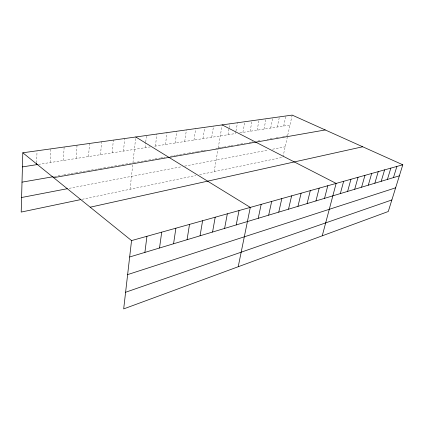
<?xml version="1.0" encoding="UTF-8"?>
<svg xmlns="http://www.w3.org/2000/svg" width="424" height="424" viewBox="0 0 424 424"><rect width="100%" height="100%" fill="white"/><g stroke="black" fill="none" stroke-linecap="round" stroke-linejoin="round"><path stroke-width="0.32" stroke-dasharray="2.12 1.59" d="M36.602 162.71L37.026 151.458M50.165 162.562L50.822 148.866M63.367 160.495L64.141 147.006M76.145 158.497L77.035 145.199M88.531 156.557L89.528 143.455M100.53 154.681L101.628 141.759M112.169 152.857L113.356 140.116M123.458 151.092L124.736 138.526M130.051 189.263L132.749 164.66M132.951 162.8L135.775 136.984M145.061 147.711L145.665 142.559M145.739 141.918L146.497 135.484M155.401 146.089L156.907 134.026M165.45 144.52L167.019 132.611M175.218 142.989L176.85 131.239M184.721 141.505L186.412 129.898M193.964 140.058L195.713 128.599M202.964 138.648L204.76 127.333M211.724 137.275L213.574 126.098M214.152 171.646L218.106 148.543M218.212 147.934L222.149 124.9M227.98 134.731L229.114 128.308M229.23 127.666L229.909 123.813M235.866 131.647L235.516 133.555L153.462 146.397M235.983 131.011L237.482 122.753M242.883 132.399L244.881 121.72M250.075 131.276L252.105 120.708M257.103 130.173L259.165 119.722M263.977 129.097L266.065 118.757M270.697 128.048L272.812 117.808M277.269 127.02L279.411 116.886M283.698 126.013L285.866 115.985M292.178 115.1L282.893 157.24L199.004 174.815M82.161 199.296L195.899 175.467M69.202 188.341L182.246 166.59M184.679 166.123L268.434 150.006M272.579 149.206L285.198 146.778M54.436 176.495L62.529 175.086M63.791 174.863L75.186 172.875M75.832 172.764L87.45 170.739M88.075 170.628L90.582 170.194M91.208 170.082L99.343 168.662M99.985 168.551L132.309 162.917M133.571 162.694L147.997 160.177M148.638 160.065L153.769 159.17M155.02 158.952L160.007 158.083M160.627 157.977L163.123 157.543M163.744 157.431L165.037 157.203M170.215 156.302L175.335 155.412M175.965 155.301L187.784 153.239M188.394 153.133L190.848 152.704M192.072 152.492L196.54 151.713M197.181 151.601L199.736 151.156M201.013 150.933L202.879 150.605M203.504 150.499L205.99 150.064M215.784 148.358L216.998 148.146M218.848 147.822L220.766 147.488M221.407 147.377L223.967 146.927M224.609 146.815L225.886 146.593M227.762 146.269L230.258 145.829M230.884 145.724L233.386 145.284M237.048 144.648L239.486 144.224M240.71 144.006L245.263 143.217M249.137 142.538L251.045 142.204M251.681 142.093L252.953 141.87M257.972 140.996L260.463 140.561M267.178 139.39L268.397 139.178M270.178 138.871L272.558 138.452M276.22 137.816L278.78 137.371M282.596 136.703L285.103 136.263M285.734 136.157L287.61 135.828M38.478 164.39L150.234 146.9M239.814 132.882L289.99 125.027"/><path stroke-width="0.64" d="M22.811 152.788L131.546 240.588L123.681 308.9L388.267 211.507L402.8 164.782L292.178 115.1L22.811 152.788L21.2 212.069L80.894 199.561M36.528 164.692L36.581 163.373M144.897 252.402L146.942 236.285M159.525 247.998L161.708 232.161M173.57 243.774L175.886 228.197M187.069 239.708L189.507 224.391M200.059 235.802L202.598 220.729M212.562 232.039L215.201 217.21M224.603 228.414L227.333 213.818M236.216 224.921L239.025 210.553M238.209 266.744L250.298 207.4L135.775 136.984M258.227 218.296L261.173 204.363M268.668 215.159L271.678 201.427M278.759 212.122L281.822 198.591M288.516 209.186L291.632 195.851M297.961 206.345L301.114 193.201M307.098 203.594L310.294 190.636M315.949 200.928L319.182 188.15M324.524 198.347L327.794 185.744M322.251 235.808L336.137 183.412L222.149 124.9M340.329 193.593L343.647 181.313M347.611 191.404L350.95 179.273M354.692 189.274L358.052 177.29M361.587 187.196L364.963 175.356M368.302 185.177L371.689 173.48M374.837 183.21L378.24 171.646M381.203 181.292L384.616 169.865M387.414 179.426L390.833 168.127M393.461 177.603L396.891 166.436M125.599 292.253L391.861 199.948M127.629 274.609L395.634 187.821M129.659 256.986L399.366 175.828M131.546 240.588L402.8 164.782M90.201 207.203L362.679 146.768M21.598 197.505L67.321 188.707M53.625 177.667L325.24 129.951M22.011 182.15L53.191 176.713M22.43 166.902L37.826 164.491"/></g></svg>
